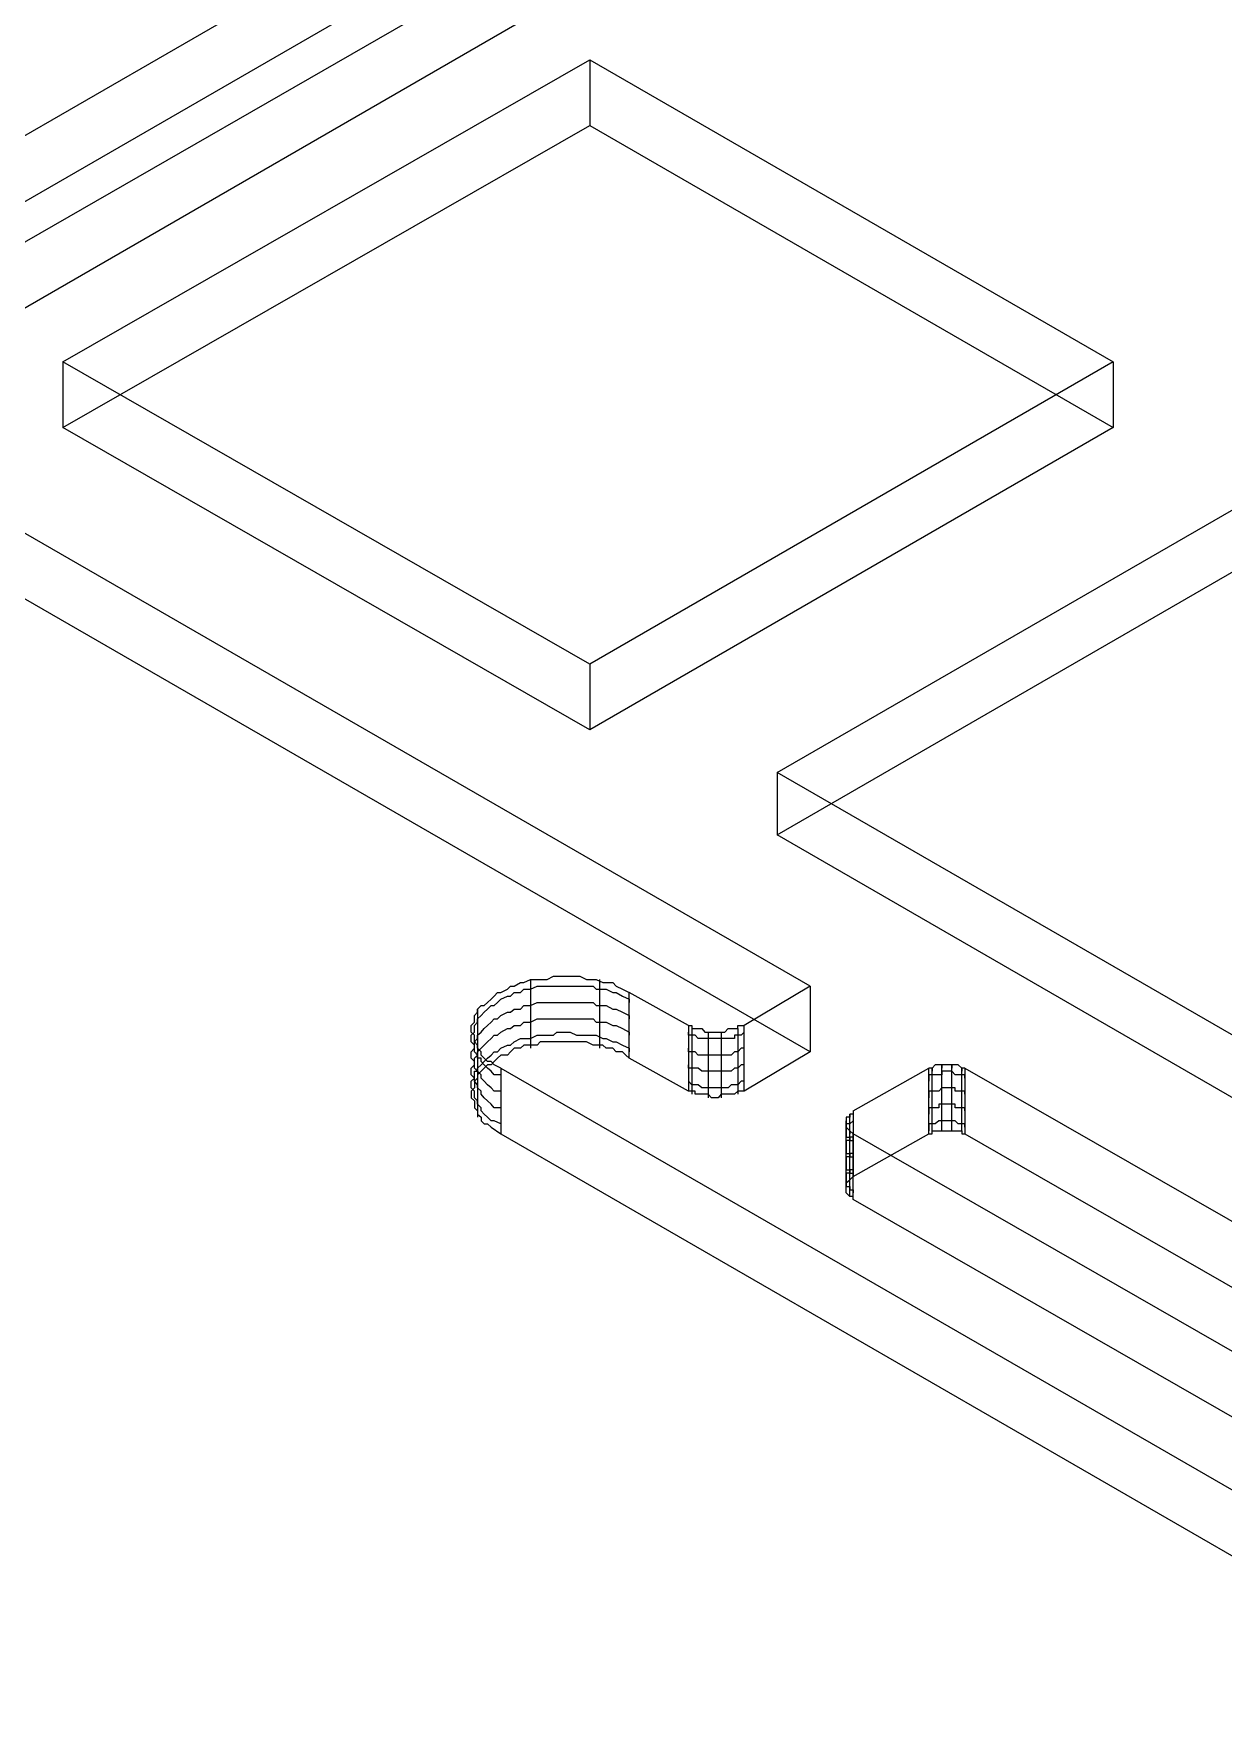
# Model space of a CAD drawing. Header units: millimetres. Extents: x 0 to 2112, y 8 to 1252.
# Drawn here: x 491.8 to 587.2, y 644.5 to 778.6 of the extents above; entities that cross this region are included whole.
import ezdxf

# ---------------------------------------------------------------- set-up
doc = ezdxf.new("R2010")
doc.units = ezdxf.units.MM
doc.layers.get('0').update_dxf_attribs({"linetype": 'CONTINUOUS'})

msp = doc.modelspace()

# ---------------------------------------------------------------- linework, layer by layer
at = {"color": 9}
for p, q in [((554.097, 702.19), (334.728, 828.626)), ((554.097, 702.19), (334.728, 828.626)), ((554.097, 696.93), (334.728, 823.366)), ((554.097, 696.93), (334.728, 823.366)), ((578.397, 820.748), (480.699, 764.374)), ((578.397, 820.748), (480.699, 764.374)), ((578.397, 815.456), (480.699, 759.086)), ((578.397, 815.456), (480.699, 759.086)), ((488.11, 760.162), (585.78, 816.257)), ((488.11, 760.162), (585.78, 816.257)), ((488.11, 754.87), (585.78, 811.241)), ((488.11, 754.87), (585.78, 811.241)), ((494.171, 752.253), (536.409, 776.471)), ((494.171, 752.253), (536.409, 776.471)), ((536.409, 776.471), (578.397, 752.253)), ((536.409, 776.471), (536.409, 771.208)), ((536.409, 776.471), (578.397, 752.253)), ((536.409, 776.471), (536.409, 771.208)), ((494.171, 746.989), (536.409, 771.208)), ((494.171, 746.989), (536.409, 771.208)), ((536.409, 771.208), (578.397, 746.989)), ((536.409, 771.208), (578.397, 746.989)), ((536.409, 728.006), (494.171, 752.253)), ((536.409, 728.006), (494.171, 752.253)), ((494.171, 752.253), (494.171, 746.989)), ((494.171, 752.253), (494.171, 746.989)), ((578.397, 752.253), (536.409, 728.006)), ((578.397, 752.253), (536.409, 728.006)), ((578.397, 752.253), (578.397, 746.989)), ((578.397, 752.253), (578.397, 746.989)), ((536.409, 722.746), (494.171, 746.989)), ((536.409, 722.746), (494.171, 746.989)), ((578.397, 746.989), (536.409, 722.746)), ((578.397, 746.989), (536.409, 722.746)), ((551.452, 719.328), (593.443, 743.546)), ((551.452, 719.328), (593.443, 743.546)), ((551.452, 714.315), (593.443, 738.558)), ((551.452, 714.315), (593.443, 738.558)), ((536.409, 728.006), (536.409, 722.746)), ((536.409, 728.006), (536.409, 722.746)), ((593.443, 695.082), (551.452, 719.328)), ((593.443, 695.082), (551.452, 719.328)), ((551.452, 719.328), (551.452, 714.315)), ((551.452, 719.328), (551.452, 714.315)), ((593.443, 690.069), (551.452, 714.315)), ((593.443, 690.069), (551.452, 714.315)), ((531.121, 702.465), (531.671, 702.716)), ((531.121, 702.465), (531.671, 702.716)), ((531.671, 702.716), (531.671, 697.452)), ((531.671, 702.716), (532.193, 702.716)), ((531.671, 702.716), (532.193, 702.716)), ((532.193, 702.716), (532.44, 702.716)), ((532.193, 702.716), (532.44, 702.716)), ((532.44, 702.716), (532.991, 702.716)), ((532.44, 702.716), (532.991, 702.716)), ((532.991, 702.716), (533.516, 702.991)), ((532.991, 702.716), (533.516, 702.991)), ((533.516, 702.991), (533.763, 702.991)), ((533.516, 702.991), (533.763, 702.991)), ((533.763, 702.991), (534.289, 702.991)), ((533.763, 702.991), (534.289, 702.991)), ((534.289, 702.991), (534.839, 702.991)), ((534.289, 702.991), (534.839, 702.991)), ((534.839, 702.991), (535.361, 702.991)), ((534.839, 702.991), (535.361, 702.991)), ((535.361, 702.991), (535.612, 702.991)), ((535.361, 702.991), (535.612, 702.991)), ((535.612, 702.991), (536.159, 702.716)), ((535.612, 702.991), (536.159, 702.716)), ((536.159, 702.716), (536.684, 702.716)), ((536.159, 702.716), (536.684, 702.716)), ((536.684, 702.716), (536.931, 702.716)), ((536.684, 702.716), (536.931, 702.716)), ((536.931, 702.716), (537.457, 702.465)), ((536.931, 702.716), (537.457, 702.465)), ((537.206, 702.716), (537.206, 697.452)), ((528.5, 701.146), (528.75, 701.393)), ((528.5, 701.146), (528.75, 701.393)), ((528.75, 701.393), (529.026, 701.668)), ((528.75, 701.393), (529.026, 701.668)), ((529.026, 701.668), (529.273, 701.668)), ((529.026, 701.668), (529.273, 701.668)), ((529.273, 701.668), (529.823, 701.943)), ((529.273, 701.668), (529.823, 701.943)), ((529.273, 701.146), (529.823, 701.393)), ((529.823, 701.943), (530.073, 702.19)), ((529.823, 701.943), (530.073, 702.19)), ((529.823, 701.393), (530.073, 701.393)), ((530.073, 702.19), (530.348, 702.19)), ((530.073, 702.19), (530.348, 702.19)), ((530.073, 701.393), (530.348, 701.668)), ((530.348, 702.19), (530.871, 702.465)), ((530.348, 702.19), (530.871, 702.465)), ((530.348, 701.668), (530.871, 701.668)), ((530.871, 702.465), (531.121, 702.465)), ((530.871, 702.465), (531.121, 702.465)), ((530.871, 701.668), (531.121, 701.943)), ((531.121, 701.943), (531.671, 701.943)), ((531.671, 701.943), (532.193, 702.19)), ((532.193, 702.19), (532.44, 702.19)), ((532.44, 702.19), (532.991, 702.19)), ((532.991, 702.19), (533.516, 702.19)), ((533.516, 702.19), (533.763, 702.19)), ((533.763, 702.19), (534.289, 702.19)), ((534.289, 702.19), (534.839, 702.19)), ((534.839, 702.19), (535.361, 702.19)), ((535.361, 702.19), (535.612, 702.19)), ((535.612, 702.19), (536.159, 702.19)), ((536.159, 702.19), (536.684, 702.19)), ((536.684, 702.19), (536.931, 701.943)), ((536.931, 701.943), (537.457, 701.943)), ((537.457, 702.465), (537.732, 702.465)), ((537.457, 702.465), (537.732, 702.465)), ((537.457, 701.943), (537.732, 701.943)), ((537.732, 702.465), (538.254, 702.465)), ((537.732, 702.465), (538.254, 702.465)), ((537.732, 701.943), (538.254, 701.668)), ((538.254, 702.465), (538.529, 702.19)), ((538.254, 702.465), (538.529, 702.19)), ((538.254, 701.668), (538.529, 701.668)), ((538.529, 702.19), (539.055, 701.943)), ((538.529, 702.19), (539.055, 701.943)), ((538.529, 701.668), (539.055, 701.393)), ((539.055, 701.943), (539.577, 701.668)), ((539.055, 701.943), (539.577, 701.668)), ((539.055, 701.393), (539.577, 701.146)), ((539.577, 696.405), (539.577, 701.668)), ((544.343, 699.022), (539.577, 701.668)), ((539.577, 696.405), (539.577, 701.668)), ((544.343, 699.022), (539.577, 701.668)), ((554.097, 702.19), (548.809, 699.022)), ((554.097, 702.19), (548.809, 699.022)), ((554.097, 702.19), (554.097, 696.93)), ((554.097, 702.19), (554.097, 696.93)), ((527.181, 699.823), (527.427, 700.098)), ((527.181, 699.823), (527.427, 700.098)), ((527.427, 700.345), (527.703, 700.62)), ((527.427, 700.345), (527.703, 700.62)), ((527.427, 700.345), (527.427, 695.082)), ((527.427, 700.098), (527.427, 700.345)), ((527.427, 700.098), (527.427, 700.345)), ((527.703, 700.62), (527.95, 700.62)), ((527.703, 700.62), (527.95, 700.62)), ((527.703, 699.823), (527.95, 700.098)), ((527.95, 700.62), (528.225, 700.867)), ((527.95, 700.62), (528.225, 700.867)), ((527.95, 700.098), (528.225, 700.345)), ((528.225, 700.867), (528.5, 701.146)), ((528.225, 700.867), (528.5, 701.146)), ((528.225, 700.345), (528.5, 700.62)), ((528.5, 700.62), (528.75, 700.62)), ((528.75, 700.62), (529.026, 700.867)), ((529.026, 700.867), (529.273, 701.146)), ((529.273, 699.823), (529.823, 700.098)), ((529.823, 700.098), (530.073, 700.098)), ((530.073, 700.098), (530.348, 700.345)), ((530.348, 700.345), (530.871, 700.345)), ((530.871, 700.345), (531.121, 700.62)), ((531.121, 700.62), (531.671, 700.62)), ((531.671, 700.62), (532.193, 700.867)), ((532.193, 700.867), (532.44, 700.867)), ((532.44, 700.867), (532.991, 700.867)), ((532.991, 700.867), (533.516, 700.867)), ((533.516, 700.867), (533.763, 700.867)), ((533.763, 700.867), (534.289, 700.867)), ((534.289, 700.867), (534.839, 700.867)), ((534.839, 700.867), (535.361, 700.867)), ((535.361, 700.867), (535.612, 700.867)), ((535.612, 700.867), (536.159, 700.867)), ((536.159, 700.867), (536.684, 700.867)), ((536.684, 700.867), (536.931, 700.62)), ((536.931, 700.62), (537.457, 700.62)), ((537.457, 700.62), (537.732, 700.62)), ((537.732, 700.62), (538.254, 700.345)), ((538.254, 700.345), (538.529, 700.345)), ((538.529, 700.345), (539.055, 700.098)), ((539.055, 700.098), (539.577, 699.823)), ((539.577, 701.146), (539.577, 700.867)), ((526.905, 699.022), (527.181, 699.297)), ((526.905, 699.022), (527.181, 699.297)), ((526.905, 698.775), (526.905, 699.022)), ((526.905, 698.775), (526.905, 699.022)), ((526.905, 698.5), (526.905, 698.775)), ((526.905, 698.5), (526.905, 698.775)), ((527.181, 699.572), (527.181, 699.823)), ((527.181, 699.572), (527.181, 699.823)), ((527.181, 699.297), (527.181, 699.572)), ((527.181, 699.297), (527.181, 699.572)), ((527.181, 699.022), (527.427, 699.297)), ((527.181, 698.775), (527.181, 699.022)), ((527.181, 698.5), (527.181, 698.775)), ((527.427, 699.572), (527.703, 699.823)), ((527.427, 699.297), (527.427, 699.572)), ((527.703, 698.5), (527.95, 698.775)), ((527.95, 698.775), (528.225, 699.022)), ((528.225, 699.022), (528.5, 699.297)), ((528.5, 699.297), (528.75, 699.572)), ((528.75, 699.572), (529.026, 699.572)), ((529.026, 699.572), (529.273, 699.823)), ((529.273, 698.5), (529.823, 698.775)), ((529.823, 698.775), (530.073, 698.775)), ((530.073, 698.775), (530.348, 699.022)), ((530.348, 699.022), (530.871, 699.022)), ((530.871, 699.022), (531.121, 699.297)), ((531.121, 699.297), (531.671, 699.297)), ((531.671, 699.297), (532.193, 699.572)), ((532.193, 699.572), (532.44, 699.572)), ((532.44, 699.572), (532.991, 699.572)), ((532.991, 699.572), (533.516, 699.572)), ((533.516, 699.572), (533.763, 699.572)), ((533.763, 699.572), (534.289, 699.572)), ((534.289, 699.572), (534.839, 699.572)), ((534.839, 699.572), (535.361, 699.572)), ((535.361, 699.572), (535.612, 699.572)), ((535.612, 699.572), (536.159, 699.572)), ((536.159, 699.572), (536.684, 699.572)), ((536.684, 699.572), (536.931, 699.297)), ((536.931, 699.297), (537.457, 699.297)), ((537.457, 699.297), (537.732, 699.297)), ((537.732, 699.297), (538.254, 699.022)), ((538.254, 699.022), (538.529, 699.022)), ((538.529, 699.022), (539.055, 698.775)), ((539.055, 698.775), (539.577, 698.5)), ((539.577, 699.823), (539.577, 699.572)), ((544.343, 699.022), (544.343, 693.759)), ((544.343, 699.022), (544.343, 699.022)), ((544.343, 699.022), (544.594, 699.022)), ((544.343, 699.022), (544.343, 693.759)), ((544.343, 699.022), (544.343, 699.022)), ((544.343, 699.022), (544.594, 699.022)), ((544.594, 699.022), (544.594, 698.775)), ((544.594, 699.022), (544.594, 698.775)), ((544.594, 698.775), (544.594, 693.759)), ((544.594, 698.775), (544.865, 698.775)), ((544.594, 698.775), (544.865, 698.775)), ((544.865, 698.775), (544.865, 698.775)), ((544.865, 698.775), (545.116, 698.775)), ((544.865, 698.775), (544.865, 698.775)), ((544.865, 698.775), (545.116, 698.775)), ((545.116, 698.775), (545.391, 698.775)), ((545.116, 698.775), (545.391, 698.775)), ((545.391, 698.775), (545.638, 698.5)), ((545.391, 698.775), (545.638, 698.5)), ((547.236, 698.5), (547.511, 698.775)), ((547.236, 698.5), (547.511, 698.775)), ((547.511, 698.775), (547.762, 698.775)), ((547.511, 698.775), (547.762, 698.775)), ((547.762, 698.775), (547.762, 698.775)), ((547.762, 698.775), (548.037, 698.775)), ((547.762, 698.775), (547.762, 698.775)), ((547.762, 698.775), (548.037, 698.775)), ((548.037, 698.775), (548.284, 698.775)), ((548.037, 698.775), (548.284, 698.775)), ((548.284, 698.775), (548.284, 699.022)), ((548.284, 699.022), (548.559, 699.022)), ((548.284, 698.775), (548.284, 699.022)), ((548.284, 699.022), (548.559, 699.022)), ((548.284, 698.775), (548.284, 693.759)), ((548.559, 699.022), (548.809, 699.022)), ((548.559, 699.022), (548.809, 699.022)), ((548.809, 693.759), (548.809, 699.022)), ((548.809, 693.759), (548.809, 699.022)), ((526.905, 698.25), (527.181, 698.5)), ((527.181, 698.25), (526.905, 698.5)), ((527.181, 698.25), (526.905, 698.5)), ((526.905, 697.974), (526.905, 698.25)), ((526.905, 697.727), (526.905, 697.974)), ((527.181, 697.452), (526.905, 697.727)), ((527.181, 697.974), (527.181, 698.25)), ((527.181, 697.974), (527.181, 698.25)), ((527.181, 697.727), (527.427, 697.974)), ((527.181, 697.727), (527.181, 697.974)), ((527.181, 697.727), (527.181, 697.974)), ((527.181, 697.452), (527.181, 697.727)), ((527.427, 697.452), (527.181, 697.727)), ((527.427, 697.452), (527.181, 697.727)), ((527.181, 697.205), (527.181, 697.452)), ((527.181, 697.205), (527.181, 697.452)), ((527.427, 698.25), (527.703, 698.5)), ((527.427, 697.974), (527.427, 698.25)), ((527.427, 697.205), (527.427, 697.452)), ((527.427, 697.205), (527.427, 697.452)), ((527.703, 697.205), (527.95, 697.452)), ((527.95, 697.452), (528.225, 697.727)), ((528.225, 697.727), (528.5, 697.974)), ((528.5, 697.974), (528.75, 698.25)), ((528.75, 698.25), (529.026, 698.25)), ((529.026, 698.25), (529.273, 698.5)), ((529.273, 697.205), (529.823, 697.452)), ((529.823, 697.452), (530.073, 697.452)), ((530.073, 697.452), (530.348, 697.727)), ((530.348, 697.727), (530.871, 697.974)), ((530.871, 697.974), (531.121, 697.974)), ((531.121, 697.452), (530.871, 697.205)), ((531.121, 697.452), (530.871, 697.205)), ((531.121, 697.974), (531.671, 697.974)), ((531.671, 697.452), (531.121, 697.452)), ((531.671, 697.452), (531.121, 697.452)), ((531.671, 697.974), (532.193, 698.25)), ((532.193, 697.452), (531.671, 697.452)), ((531.671, 697.452), (531.671, 697.205)), ((532.193, 697.452), (531.671, 697.452)), ((532.193, 698.25), (532.44, 698.25)), ((532.44, 697.727), (532.193, 697.452)), ((532.44, 697.727), (532.193, 697.452)), ((532.44, 698.25), (532.991, 698.25)), ((532.991, 697.727), (532.44, 697.727)), ((532.991, 697.727), (532.44, 697.727)), ((532.991, 698.25), (533.516, 698.25)), ((533.516, 697.727), (532.991, 697.727)), ((533.516, 697.727), (532.991, 697.727)), ((533.516, 698.25), (533.763, 698.5)), ((533.763, 697.727), (533.516, 697.727)), ((533.763, 697.727), (533.516, 697.727)), ((533.763, 698.5), (534.289, 698.5)), ((534.289, 697.727), (533.763, 697.727)), ((534.289, 697.727), (533.763, 697.727)), ((534.289, 698.5), (534.839, 698.5)), ((534.839, 697.727), (534.289, 697.727)), ((534.839, 697.727), (534.289, 697.727)), ((534.839, 698.5), (535.361, 698.25)), ((535.361, 697.727), (534.839, 697.727)), ((535.361, 697.727), (534.839, 697.727)), ((535.361, 698.25), (535.612, 698.25)), ((535.612, 697.727), (535.361, 697.727)), ((535.612, 697.727), (535.361, 697.727)), ((535.612, 698.25), (536.159, 698.25)), ((536.159, 697.727), (535.612, 697.727)), ((536.159, 697.727), (535.612, 697.727)), ((536.159, 698.25), (536.684, 698.25)), ((536.684, 697.452), (536.159, 697.727)), ((536.684, 697.452), (536.159, 697.727)), ((536.684, 698.25), (536.931, 698.25)), ((536.931, 697.452), (536.684, 697.452)), ((536.931, 697.452), (536.684, 697.452)), ((536.931, 698.25), (537.457, 697.974)), ((537.457, 697.452), (536.931, 697.452)), ((537.457, 697.452), (536.931, 697.452)), ((537.206, 697.452), (537.206, 697.205)), ((537.457, 697.974), (537.732, 697.974)), ((537.732, 697.205), (537.457, 697.452)), ((537.732, 697.205), (537.457, 697.452)), ((537.732, 697.974), (538.254, 697.727)), ((538.254, 697.727), (538.529, 697.727)), ((538.529, 697.727), (539.055, 697.452)), ((539.055, 697.452), (539.577, 697.205)), ((539.577, 698.5), (539.577, 698.25)), ((544.343, 698.25), (544.343, 698.5)), ((544.343, 698.5), (544.343, 698.25)), ((544.594, 698.25), (544.343, 698.25)), ((544.865, 698.25), (544.594, 698.25)), ((545.116, 697.974), (544.865, 698.25)), ((544.865, 698.25), (544.865, 698.25)), ((545.391, 697.974), (545.116, 697.974)), ((545.638, 697.974), (545.391, 697.974)), ((545.391, 697.974), (545.391, 697.974)), ((545.638, 698.5), (545.638, 698.5)), ((545.638, 698.5), (545.913, 698.5)), ((545.638, 698.5), (545.638, 698.5)), ((545.638, 698.5), (545.913, 698.5)), ((545.913, 697.974), (545.638, 697.974)), ((545.913, 698.5), (545.913, 693.512)), ((545.913, 698.5), (546.188, 698.5)), ((545.913, 698.5), (546.188, 698.5)), ((546.188, 697.974), (545.913, 697.974)), ((545.913, 697.974), (545.913, 697.974)), ((546.188, 698.5), (546.188, 698.5)), ((546.188, 698.5), (546.439, 698.5)), ((546.188, 698.5), (546.188, 698.5)), ((546.188, 698.5), (546.439, 698.5)), ((546.439, 697.974), (546.188, 697.974)), ((546.439, 698.5), (546.714, 698.5)), ((546.439, 698.5), (546.714, 698.5)), ((546.714, 697.974), (546.439, 697.974)), ((546.714, 698.5), (546.961, 698.5)), ((546.714, 698.5), (546.961, 698.5)), ((546.961, 697.974), (546.714, 697.974)), ((546.714, 697.974), (546.714, 697.974)), ((546.961, 698.5), (546.961, 693.512)), ((546.961, 698.5), (546.961, 698.5)), ((546.961, 698.5), (547.236, 698.5)), ((546.961, 698.5), (546.961, 698.5)), ((546.961, 698.5), (547.236, 698.5)), ((547.236, 697.974), (546.961, 697.974)), ((547.511, 697.974), (547.236, 697.974)), ((547.762, 697.974), (547.511, 697.974)), ((547.511, 697.974), (547.511, 697.974)), ((548.037, 697.974), (547.762, 697.974)), ((548.284, 698.25), (548.037, 698.25)), ((548.037, 698.25), (548.037, 697.974)), ((548.559, 698.25), (548.284, 698.25)), ((548.284, 698.25), (548.284, 698.25)), ((548.809, 698.5), (548.559, 698.25)), ((526.905, 696.93), (527.181, 697.205)), ((526.905, 696.655), (526.905, 696.93)), ((526.905, 696.405), (526.905, 696.655)), ((527.181, 696.129), (526.905, 696.405)), ((527.181, 696.93), (527.181, 697.205)), ((527.427, 696.655), (527.181, 696.93)), ((527.181, 696.405), (527.427, 696.655)), ((527.181, 696.129), (527.181, 696.405)), ((527.181, 695.882), (527.181, 696.129)), ((527.181, 695.882), (527.181, 696.129)), ((527.427, 696.93), (527.703, 697.205)), ((527.703, 696.93), (527.427, 697.205)), ((527.703, 696.93), (527.427, 697.205)), ((527.427, 696.93), (527.427, 691.914)), ((527.427, 696.655), (527.427, 696.93)), ((527.427, 696.405), (527.427, 696.655)), ((527.703, 696.405), (527.427, 696.405)), ((527.703, 696.655), (527.703, 696.93)), ((527.703, 696.655), (527.703, 696.93)), ((527.95, 696.405), (527.703, 696.655)), ((527.95, 696.405), (527.703, 696.655)), ((527.703, 696.129), (527.703, 696.405)), ((527.95, 695.882), (527.703, 696.129)), ((527.703, 695.882), (527.95, 696.129)), ((527.95, 696.129), (528.225, 696.405)), ((528.225, 696.129), (527.95, 696.405)), ((528.225, 696.129), (527.95, 696.405)), ((528.225, 696.405), (528.5, 696.655)), ((528.5, 696.129), (528.225, 696.129)), ((528.5, 696.129), (528.225, 696.129)), ((528.5, 696.655), (528.75, 696.93)), ((528.75, 696.129), (528.5, 695.882)), ((528.75, 695.882), (528.5, 696.129)), ((528.75, 696.129), (528.5, 695.882)), ((528.75, 695.882), (528.5, 696.129)), ((528.75, 696.93), (529.026, 696.93)), ((529.026, 696.405), (528.75, 696.129)), ((529.026, 696.405), (528.75, 696.129)), ((529.026, 696.93), (529.273, 697.205)), ((529.273, 696.655), (529.026, 696.405)), ((529.273, 696.655), (529.026, 696.405)), ((529.823, 696.655), (529.273, 696.655)), ((529.823, 696.655), (529.273, 696.655)), ((530.073, 696.93), (529.823, 696.655)), ((530.073, 696.93), (529.823, 696.655)), ((530.348, 697.205), (530.073, 696.93)), ((530.348, 697.205), (530.073, 696.93)), ((530.871, 697.205), (530.348, 697.205)), ((530.871, 697.205), (530.348, 697.205)), ((538.254, 697.205), (537.732, 697.205)), ((538.254, 697.205), (537.732, 697.205)), ((538.529, 696.93), (538.254, 697.205)), ((538.529, 696.93), (538.254, 697.205)), ((539.055, 696.93), (538.529, 696.93)), ((539.055, 696.93), (538.529, 696.93)), ((539.302, 696.655), (539.055, 696.93)), ((539.302, 696.655), (539.055, 696.93)), ((539.577, 696.405), (539.302, 696.655)), ((539.577, 696.405), (539.302, 696.655)), ((539.577, 697.205), (539.577, 696.93)), ((544.343, 693.759), (539.577, 696.405)), ((544.343, 693.759), (539.577, 696.405)), ((544.343, 696.93), (544.343, 697.205)), ((544.343, 697.205), (544.343, 696.93)), ((544.594, 696.93), (544.343, 696.93)), ((544.865, 696.93), (544.594, 696.93)), ((545.116, 696.655), (544.865, 696.93)), ((544.865, 696.93), (544.865, 696.93)), ((545.391, 696.655), (545.116, 696.655)), ((545.638, 696.655), (545.391, 696.655)), ((545.391, 696.655), (545.391, 696.655)), ((545.913, 696.655), (545.638, 696.655)), ((546.188, 696.655), (545.913, 696.655)), ((545.913, 696.655), (545.913, 696.655)), ((546.439, 696.655), (546.188, 696.655)), ((546.714, 696.655), (546.439, 696.655)), ((546.961, 696.655), (546.714, 696.655)), ((546.714, 696.655), (546.714, 696.655)), ((547.236, 696.655), (546.961, 696.655)), ((547.511, 696.655), (547.236, 696.655)), ((547.762, 696.655), (547.511, 696.655)), ((547.511, 696.655), (547.511, 696.655)), ((548.037, 696.93), (547.762, 696.655)), ((548.284, 696.93), (548.037, 696.93)), ((548.037, 696.93), (548.037, 696.93)), ((548.559, 697.205), (548.284, 696.93)), ((548.284, 696.93), (548.284, 696.93)), ((548.809, 697.205), (548.559, 697.205)), ((554.097, 696.93), (548.809, 693.759)), ((554.097, 696.93), (548.809, 693.759)), ((526.905, 695.607), (527.181, 695.882)), ((526.905, 695.357), (526.905, 695.607)), ((526.905, 695.082), (526.905, 695.357)), ((527.181, 694.806), (526.905, 695.082)), ((526.905, 694.559), (527.181, 694.806)), ((526.905, 694.284), (526.905, 694.559)), ((527.181, 695.607), (527.181, 695.882)), ((527.427, 695.357), (527.181, 695.607)), ((527.181, 695.082), (527.181, 695.357)), ((527.181, 695.357), (527.427, 695.357)), ((527.181, 694.806), (527.181, 695.082)), ((527.427, 694.806), (527.181, 694.559)), ((527.181, 694.559), (527.181, 694.806)), ((527.427, 694.806), (527.181, 694.559)), ((527.181, 694.559), (527.181, 694.284)), ((527.427, 694.284), (527.181, 694.559)), ((527.181, 694.559), (527.181, 694.559)), ((527.181, 694.559), (527.181, 694.284)), ((527.427, 695.607), (527.703, 695.882)), ((527.427, 695.357), (527.427, 695.607)), ((527.703, 695.357), (527.427, 695.082)), ((527.703, 695.082), (527.427, 695.357)), ((527.427, 695.357), (527.427, 695.357)), ((527.703, 695.357), (527.427, 695.082)), ((527.427, 695.082), (527.427, 694.806)), ((527.427, 695.082), (527.427, 694.806)), ((527.427, 695.082), (527.427, 694.806)), ((527.95, 695.607), (527.703, 695.357)), ((527.95, 695.607), (527.703, 695.357)), ((527.703, 694.806), (527.703, 695.082)), ((527.95, 694.559), (527.703, 694.806)), ((528.225, 695.882), (527.95, 695.607)), ((528.225, 695.607), (527.95, 695.882)), ((528.225, 695.882), (527.95, 695.607)), ((528.225, 694.284), (527.95, 694.559)), ((528.5, 695.882), (528.225, 695.882)), ((528.5, 695.882), (528.225, 695.882)), ((528.5, 695.357), (528.225, 695.607)), ((528.75, 695.082), (528.5, 695.357)), ((529.273, 695.607), (528.75, 695.882)), ((529.273, 695.607), (528.75, 695.882)), ((529.273, 695.082), (528.75, 695.082)), ((529.273, 695.607), (529.273, 690.344)), ((529.273, 695.607), (608.732, 649.788)), ((529.273, 695.607), (529.273, 690.344)), ((529.273, 695.607), (608.732, 649.788)), ((544.343, 695.607), (544.343, 695.882)), ((544.343, 695.882), (544.343, 695.607)), ((544.594, 695.607), (544.343, 695.607)), ((544.594, 694.284), (544.343, 694.559)), ((544.343, 694.559), (544.343, 694.559)), ((544.343, 694.559), (544.343, 694.284)), ((544.865, 695.607), (544.594, 695.607)), ((545.116, 695.607), (544.865, 695.607)), ((544.865, 695.607), (544.865, 695.607)), ((545.391, 695.357), (545.116, 695.607)), ((545.638, 695.357), (545.391, 695.357)), ((545.391, 695.357), (545.391, 695.357)), ((545.913, 695.357), (545.638, 695.357)), ((546.188, 695.357), (545.913, 695.357)), ((545.913, 695.357), (545.913, 695.357)), ((546.439, 695.357), (546.188, 695.357)), ((546.714, 695.357), (546.439, 695.357)), ((546.961, 695.357), (546.714, 695.357)), ((546.714, 695.357), (546.714, 695.357)), ((547.236, 695.357), (546.961, 695.357)), ((547.511, 695.357), (547.236, 695.357)), ((547.762, 695.357), (547.511, 695.357)), ((547.511, 695.357), (547.511, 695.357)), ((548.037, 695.607), (547.762, 695.357)), ((548.284, 695.607), (548.037, 695.607)), ((548.037, 695.607), (548.037, 695.607)), ((548.559, 695.882), (548.284, 695.607)), ((548.284, 695.607), (548.284, 695.607)), ((548.559, 694.559), (548.284, 694.284)), ((548.809, 695.882), (548.559, 695.882)), ((548.809, 694.559), (548.559, 694.559)), ((557.541, 692.189), (563.601, 695.607)), ((557.541, 692.189), (563.601, 695.607)), ((563.876, 695.607), (563.601, 695.607)), ((563.601, 695.607), (563.601, 695.607)), ((563.601, 690.344), (563.601, 695.607)), ((563.876, 695.607), (563.601, 695.607)), ((563.601, 695.607), (563.601, 695.607)), ((563.601, 690.344), (563.601, 695.607)), ((563.876, 695.082), (563.601, 695.082)), ((563.601, 695.082), (563.601, 694.806)), ((563.601, 694.806), (563.601, 694.559)), ((564.127, 695.882), (563.876, 695.607)), ((564.127, 695.882), (563.876, 695.607)), ((563.876, 695.607), (563.876, 695.607)), ((563.876, 690.591), (563.876, 695.607)), ((563.876, 695.607), (563.876, 695.357)), ((563.876, 695.607), (563.876, 695.607)), ((564.127, 695.082), (563.876, 695.082)), ((563.876, 695.082), (563.876, 695.082)), ((564.402, 695.882), (564.127, 695.882)), ((564.127, 695.882), (564.127, 695.882)), ((564.402, 695.882), (564.127, 695.882)), ((564.127, 695.882), (564.127, 695.882)), ((564.402, 695.082), (564.127, 695.082)), ((564.127, 695.082), (564.127, 695.082)), ((564.649, 695.882), (564.402, 695.882)), ((564.402, 695.882), (564.402, 695.882)), ((564.649, 695.882), (564.402, 695.882)), ((564.402, 695.882), (564.402, 695.882)), ((564.649, 695.082), (564.402, 695.082)), ((564.402, 695.082), (564.402, 695.082)), ((564.924, 695.882), (564.649, 695.882)), ((564.649, 695.882), (564.649, 695.882)), ((564.649, 690.591), (564.649, 695.882)), ((564.649, 695.882), (564.649, 695.607)), ((564.924, 695.882), (564.649, 695.882)), ((564.649, 695.882), (564.649, 695.882)), ((564.924, 695.357), (564.649, 695.357)), ((564.649, 695.357), (564.649, 695.082)), ((565.175, 695.882), (564.924, 695.882)), ((564.924, 695.882), (564.924, 695.882)), ((564.924, 695.882), (564.924, 695.882)), ((565.175, 695.882), (564.924, 695.882)), ((564.924, 695.882), (564.924, 695.882)), ((564.924, 695.882), (564.924, 695.882)), ((565.175, 695.357), (564.924, 695.357)), ((564.924, 695.357), (564.924, 695.357)), ((564.924, 695.357), (564.924, 695.357)), ((565.45, 695.882), (565.175, 695.882)), ((565.175, 695.882), (565.175, 695.882)), ((565.45, 695.882), (565.175, 695.882)), ((565.175, 695.882), (565.175, 695.882)), ((565.45, 695.357), (565.175, 695.357)), ((565.175, 695.357), (565.175, 695.357)), ((565.725, 695.882), (565.45, 695.882)), ((565.45, 695.882), (565.45, 695.882)), ((565.45, 690.591), (565.45, 695.882)), ((565.45, 695.882), (565.45, 695.607)), ((565.725, 695.882), (565.45, 695.882)), ((565.45, 695.882), (565.45, 695.882)), ((565.725, 695.082), (565.45, 695.357)), ((565.45, 695.357), (565.45, 695.357)), ((565.972, 695.882), (565.725, 695.882)), ((565.725, 695.882), (565.725, 695.882)), ((565.972, 695.882), (565.725, 695.882)), ((565.725, 695.882), (565.725, 695.882)), ((565.972, 695.082), (565.725, 695.082)), ((565.725, 695.082), (565.725, 695.082)), ((566.247, 695.607), (565.972, 695.882)), ((565.972, 695.882), (565.972, 695.882)), ((566.247, 695.607), (565.972, 695.882)), ((565.972, 695.882), (565.972, 695.882)), ((566.247, 695.082), (565.972, 695.082)), ((565.972, 695.082), (565.972, 695.082)), ((566.494, 695.607), (566.247, 695.607)), ((566.247, 695.607), (566.247, 695.607)), ((566.247, 690.591), (566.247, 695.607)), ((566.247, 695.607), (566.247, 695.357)), ((566.494, 695.607), (566.247, 695.607)), ((566.247, 695.607), (566.247, 695.607)), ((566.494, 695.082), (566.247, 695.082)), ((566.247, 695.082), (566.247, 695.082)), ((566.494, 695.607), (566.494, 695.607)), ((566.494, 695.607), (566.494, 695.607)), ((566.494, 695.607), (608.732, 671.389)), ((566.494, 695.607), (566.494, 695.607)), ((566.494, 695.607), (566.494, 695.607)), ((566.494, 695.607), (566.494, 690.344)), ((566.494, 695.607), (566.494, 690.344)), ((566.494, 695.607), (608.732, 671.389)), ((566.494, 694.806), (566.494, 695.082)), ((566.494, 694.806), (566.494, 694.806)), ((526.905, 694.034), (526.905, 694.284)), ((527.181, 694.034), (526.905, 693.759)), ((527.181, 693.759), (526.905, 694.034)), ((527.181, 694.034), (526.905, 693.759)), ((526.905, 693.759), (526.905, 693.512)), ((526.905, 693.759), (526.905, 693.512)), ((526.905, 693.512), (526.905, 693.237)), ((526.905, 693.512), (526.905, 693.237)), ((526.905, 693.237), (527.181, 692.99)), ((526.905, 693.237), (527.181, 692.99)), ((527.181, 694.284), (527.181, 694.034)), ((527.181, 694.284), (527.181, 694.034)), ((527.181, 693.512), (527.181, 693.759)), ((527.181, 693.237), (527.181, 693.512)), ((527.427, 692.99), (527.181, 693.237)), ((527.427, 694.034), (527.427, 694.284)), ((527.703, 693.759), (527.427, 694.034)), ((527.703, 693.512), (527.703, 693.759)), ((527.95, 693.237), (527.703, 693.512)), ((528.225, 692.99), (527.95, 693.237)), ((528.5, 694.034), (528.225, 694.284)), ((528.75, 693.759), (528.5, 694.034)), ((529.273, 693.759), (528.75, 693.759)), ((544.594, 693.759), (544.343, 693.759)), ((544.343, 693.759), (544.343, 693.759)), ((544.594, 693.759), (544.343, 693.759)), ((544.343, 693.759), (544.343, 693.759)), ((544.865, 694.284), (544.594, 694.284)), ((544.865, 693.759), (544.594, 693.759)), ((544.594, 693.759), (544.594, 693.512)), ((544.865, 693.759), (544.594, 693.759)), ((545.116, 694.284), (544.865, 694.284)), ((544.865, 694.284), (544.865, 694.284)), ((544.865, 693.512), (544.865, 693.759)), ((544.865, 693.512), (544.865, 693.759)), ((545.116, 693.512), (544.865, 693.512)), ((545.116, 693.512), (544.865, 693.512)), ((545.391, 694.034), (545.116, 694.284)), ((545.391, 693.512), (545.116, 693.512)), ((545.391, 693.512), (545.116, 693.512)), ((545.638, 694.034), (545.391, 694.034)), ((545.391, 694.034), (545.391, 694.034)), ((545.638, 693.512), (545.391, 693.512)), ((545.391, 693.512), (545.391, 693.512)), ((545.638, 693.512), (545.391, 693.512)), ((545.391, 693.512), (545.391, 693.512)), ((545.913, 694.034), (545.638, 694.034)), ((545.913, 693.512), (545.638, 693.512)), ((545.913, 693.512), (545.638, 693.512)), ((546.188, 694.034), (545.913, 694.034)), ((545.913, 694.034), (545.913, 694.034)), ((546.188, 693.237), (545.913, 693.512)), ((545.913, 693.512), (545.913, 693.512)), ((545.913, 693.512), (545.913, 693.237)), ((546.188, 693.237), (545.913, 693.512)), ((545.913, 693.512), (545.913, 693.512)), ((546.439, 694.034), (546.188, 694.034)), ((546.439, 693.237), (546.188, 693.237)), ((546.439, 693.237), (546.188, 693.237)), ((546.714, 694.034), (546.439, 694.034)), ((546.714, 693.237), (546.439, 693.237)), ((546.714, 693.237), (546.439, 693.237)), ((546.961, 694.034), (546.714, 694.034)), ((546.714, 694.034), (546.714, 694.034)), ((546.961, 693.512), (546.714, 693.237)), ((546.961, 693.512), (546.714, 693.237)), ((546.714, 693.237), (546.714, 693.237)), ((546.714, 693.237), (546.714, 693.237)), ((547.236, 694.034), (546.961, 694.034)), ((547.236, 693.512), (546.961, 693.512)), ((546.961, 693.512), (546.961, 693.237)), ((547.236, 693.512), (546.961, 693.512)), ((547.511, 694.034), (547.236, 694.034)), ((547.511, 693.512), (547.236, 693.512)), ((547.511, 693.512), (547.236, 693.512)), ((547.762, 694.284), (547.511, 694.034)), ((547.511, 694.034), (547.511, 694.034)), ((547.762, 693.512), (547.511, 693.512)), ((547.511, 693.512), (547.511, 693.512)), ((547.762, 693.512), (547.511, 693.512)), ((547.511, 693.512), (547.511, 693.512)), ((548.037, 694.284), (547.762, 694.284)), ((548.037, 693.512), (547.762, 693.512)), ((548.037, 693.512), (547.762, 693.512)), ((548.284, 694.284), (548.037, 694.284)), ((548.037, 694.284), (548.037, 694.284)), ((548.284, 693.759), (548.037, 693.512)), ((548.284, 693.759), (548.037, 693.512)), ((548.037, 693.512), (548.037, 693.512)), ((548.037, 693.512), (548.037, 693.512)), ((548.284, 694.284), (548.284, 694.284)), ((548.559, 693.759), (548.284, 693.759)), ((548.284, 693.759), (548.284, 693.759)), ((548.284, 693.759), (548.284, 693.512)), ((548.559, 693.759), (548.284, 693.759)), ((548.284, 693.759), (548.284, 693.759)), ((548.809, 693.759), (548.559, 693.759)), ((548.809, 693.759), (548.559, 693.759)), ((563.876, 693.759), (563.601, 693.759)), ((563.601, 693.759), (563.601, 693.512)), ((563.601, 693.512), (563.601, 693.237)), ((564.127, 693.759), (563.876, 693.759)), ((563.876, 693.759), (563.876, 693.759)), ((564.402, 693.759), (564.127, 693.759)), ((564.127, 693.759), (564.127, 693.759)), ((564.649, 694.034), (564.402, 693.759)), ((564.402, 693.759), (564.402, 693.759)), ((564.924, 694.034), (564.649, 694.034)), ((564.649, 694.034), (564.649, 694.034)), ((565.175, 694.034), (564.924, 694.034)), ((564.924, 694.034), (564.924, 694.034)), ((564.924, 694.034), (564.924, 694.034)), ((565.45, 694.034), (565.175, 694.034)), ((565.175, 694.034), (565.175, 694.034)), ((565.725, 694.034), (565.45, 694.034)), ((565.45, 694.034), (565.45, 694.034)), ((565.725, 693.759), (565.725, 694.034)), ((565.972, 693.759), (565.725, 693.759)), ((566.247, 693.759), (565.972, 693.759)), ((565.972, 693.759), (565.972, 693.759)), ((566.494, 693.759), (566.247, 693.759)), ((566.247, 693.759), (566.247, 693.759)), ((566.494, 693.512), (566.494, 693.759)), ((566.494, 693.759), (566.494, 693.759)), ((527.181, 692.99), (527.181, 692.714)), ((527.181, 692.99), (527.181, 692.714)), ((527.181, 692.714), (527.181, 692.439)), ((527.181, 692.714), (527.181, 692.439)), ((527.181, 692.439), (527.427, 692.189)), ((527.181, 692.439), (527.427, 692.189)), ((527.427, 692.714), (527.427, 692.99)), ((527.703, 692.439), (527.427, 692.714)), ((527.427, 692.189), (527.427, 691.914)), ((527.427, 692.189), (527.427, 691.914)), ((527.427, 691.914), (527.703, 691.667)), ((527.427, 691.914), (527.427, 691.667)), ((527.427, 691.914), (527.703, 691.667)), ((527.703, 692.189), (527.703, 692.439)), ((527.95, 691.914), (527.703, 692.189)), ((528.225, 691.667), (527.95, 691.914)), ((528.5, 692.714), (528.225, 692.99)), ((528.75, 692.439), (528.5, 692.714)), ((529.273, 692.439), (528.75, 692.439)), ((557.541, 691.914), (557.265, 691.914)), ((557.265, 691.914), (557.265, 691.914)), ((557.265, 691.914), (557.265, 691.667)), ((557.265, 686.65), (557.265, 691.914)), ((557.265, 691.914), (557.265, 691.667)), ((557.541, 691.914), (557.265, 691.914)), ((557.265, 691.914), (557.265, 691.914)), ((557.265, 691.914), (557.265, 691.667)), ((557.541, 692.189), (557.541, 691.914)), ((557.541, 692.189), (557.541, 686.929)), ((557.541, 692.189), (557.541, 691.914)), ((557.541, 692.189), (557.541, 686.929)), ((557.541, 691.914), (557.541, 691.914)), ((557.541, 691.914), (557.541, 691.914)), ((563.876, 692.439), (563.601, 692.439)), ((563.601, 692.439), (563.601, 692.189)), ((563.601, 692.189), (563.601, 691.914)), ((564.127, 692.439), (563.876, 692.439)), ((563.876, 692.439), (563.876, 692.439)), ((564.402, 692.439), (564.127, 692.439)), ((564.127, 692.439), (564.127, 692.439)), ((564.649, 692.714), (564.402, 692.714)), ((564.402, 692.714), (564.402, 692.439)), ((564.924, 692.714), (564.649, 692.714)), ((564.649, 692.714), (564.649, 692.714)), ((565.175, 692.714), (564.924, 692.714)), ((564.924, 692.714), (564.924, 692.714)), ((564.924, 692.714), (564.924, 692.714)), ((565.45, 692.714), (565.175, 692.714)), ((565.175, 692.714), (565.175, 692.714)), ((565.725, 692.714), (565.45, 692.714)), ((565.45, 692.714), (565.45, 692.714)), ((565.725, 692.439), (565.725, 692.714)), ((565.972, 692.439), (565.725, 692.439)), ((566.247, 692.439), (565.972, 692.439)), ((565.972, 692.439), (565.972, 692.439)), ((566.494, 692.439), (566.247, 692.439)), ((566.247, 692.439), (566.247, 692.439)), ((566.494, 692.189), (566.494, 692.439)), ((566.494, 692.439), (566.494, 692.439)), ((527.703, 691.667), (527.703, 691.392)), ((527.703, 691.667), (527.703, 691.392)), ((527.703, 691.392), (527.95, 691.141)), ((527.703, 691.392), (527.95, 691.141)), ((527.95, 691.141), (528.225, 691.141)), ((527.95, 691.141), (528.225, 691.141)), ((528.5, 691.392), (528.225, 691.667)), ((528.225, 691.141), (528.5, 690.866)), ((528.225, 691.141), (528.5, 690.866)), ((528.75, 691.392), (528.5, 691.392)), ((528.5, 690.866), (529.273, 690.344)), ((528.5, 690.866), (529.273, 690.344)), ((529.273, 691.141), (528.75, 691.392)), ((557.265, 691.667), (556.99, 691.667)), ((556.99, 691.667), (556.99, 691.667)), ((556.99, 691.667), (556.99, 691.667)), ((556.99, 691.667), (556.99, 691.392)), ((557.265, 691.667), (556.99, 691.667)), ((556.99, 691.667), (556.99, 691.667)), ((556.99, 691.667), (556.99, 691.667)), ((556.99, 691.667), (556.99, 691.392)), ((556.99, 691.392), (556.99, 691.392)), ((556.99, 691.392), (556.99, 691.392)), ((556.99, 691.392), (556.99, 691.392)), ((556.99, 691.392), (556.99, 691.141)), ((556.99, 686.128), (556.99, 691.392)), ((556.99, 691.392), (556.99, 691.141)), ((556.99, 691.392), (556.99, 691.392)), ((556.99, 691.392), (556.99, 691.392)), ((556.99, 691.392), (556.99, 691.392)), ((556.99, 691.392), (556.99, 691.141)), ((556.99, 691.141), (556.99, 691.141)), ((556.99, 691.141), (556.99, 691.141)), ((556.99, 691.141), (556.99, 690.866)), ((557.265, 691.141), (556.99, 691.141)), ((556.99, 691.141), (556.99, 690.866)), ((556.99, 691.141), (556.99, 691.141)), ((556.99, 691.141), (556.99, 691.141)), ((556.99, 691.141), (556.99, 690.866)), ((556.99, 690.866), (556.99, 690.866)), ((556.99, 690.866), (556.99, 690.866)), ((556.99, 690.866), (556.99, 690.866)), ((556.99, 690.866), (557.265, 690.591)), ((556.99, 685.853), (556.99, 690.866)), ((556.99, 690.866), (556.99, 690.591)), ((556.99, 690.866), (556.99, 690.866)), ((556.99, 690.866), (556.99, 690.866)), ((556.99, 690.866), (556.99, 690.866)), ((556.99, 690.866), (556.99, 690.591)), ((556.99, 690.866), (556.99, 690.866)), ((556.99, 690.866), (556.99, 690.866)), ((556.99, 690.866), (556.99, 690.866)), ((556.99, 690.866), (557.265, 690.591)), ((556.99, 690.591), (556.99, 690.591)), ((556.99, 690.591), (556.99, 690.591)), ((556.99, 690.591), (556.99, 690.344)), ((557.541, 691.392), (557.265, 691.141)), ((557.265, 691.141), (557.265, 691.141)), ((557.265, 691.141), (557.265, 691.141)), ((557.265, 690.591), (557.265, 690.591)), ((557.265, 690.591), (557.265, 690.591)), ((557.265, 690.591), (557.265, 690.591)), ((557.265, 690.591), (557.541, 690.344)), ((557.265, 685.327), (557.265, 690.591)), ((557.265, 690.591), (557.265, 690.344)), ((557.265, 690.591), (557.265, 690.591)), ((557.265, 690.591), (557.265, 690.591)), ((557.265, 690.591), (557.265, 690.591)), ((557.265, 690.591), (557.541, 690.344)), ((557.541, 691.392), (557.541, 691.392)), ((557.541, 691.392), (557.541, 691.392)), ((563.876, 691.141), (563.601, 691.141)), ((563.601, 691.141), (563.601, 690.866)), ((563.601, 690.866), (563.601, 690.591)), ((564.127, 691.141), (563.876, 691.141)), ((563.876, 691.141), (563.876, 691.141)), ((563.876, 690.344), (563.876, 690.591)), ((563.876, 690.591), (563.876, 690.591)), ((563.876, 690.591), (564.127, 690.591)), ((563.876, 690.344), (563.876, 690.591)), ((563.876, 690.591), (563.876, 690.591)), ((563.876, 690.591), (564.127, 690.591)), ((564.402, 691.392), (564.127, 691.141)), ((564.127, 691.141), (564.127, 691.141)), ((564.127, 690.591), (564.127, 690.591)), ((564.127, 690.591), (564.402, 690.591)), ((564.127, 690.591), (564.127, 690.591)), ((564.127, 690.591), (564.402, 690.591)), ((564.649, 691.392), (564.402, 691.392)), ((564.402, 691.392), (564.402, 691.392)), ((564.402, 690.591), (564.402, 690.591)), ((564.402, 690.591), (564.649, 690.591)), ((564.402, 690.591), (564.402, 690.591)), ((564.402, 690.591), (564.649, 690.591)), ((564.924, 691.392), (564.649, 691.392)), ((564.649, 691.392), (564.649, 691.392)), ((564.649, 690.591), (564.649, 690.591)), ((564.649, 690.591), (564.924, 690.591)), ((564.649, 690.591), (564.649, 690.591)), ((564.649, 690.591), (564.924, 690.591)), ((565.175, 691.392), (564.924, 691.392)), ((564.924, 691.392), (564.924, 691.392)), ((564.924, 691.392), (564.924, 691.392)), ((564.924, 690.591), (564.924, 690.591)), ((564.924, 690.591), (565.175, 690.591)), ((564.924, 690.591), (564.924, 690.591)), ((564.924, 690.591), (565.175, 690.591)), ((565.45, 691.392), (565.175, 691.392)), ((565.175, 691.392), (565.175, 691.392)), ((565.175, 690.591), (565.175, 690.591)), ((565.175, 690.591), (565.45, 690.591)), ((565.175, 690.591), (565.175, 690.591)), ((565.175, 690.591), (565.45, 690.591)), ((565.725, 691.392), (565.45, 691.392)), ((565.45, 691.392), (565.45, 691.392)), ((565.45, 690.591), (565.45, 690.591)), ((565.45, 690.591), (565.725, 690.591)), ((565.45, 690.591), (565.45, 690.591)), ((565.45, 690.591), (565.725, 690.591)), ((565.972, 691.141), (565.725, 691.392)), ((565.725, 691.392), (565.725, 691.392)), ((565.725, 690.591), (565.725, 690.591)), ((565.725, 690.591), (565.972, 690.591)), ((565.725, 690.591), (565.725, 690.591)), ((565.725, 690.591), (565.972, 690.591)), ((566.247, 691.141), (565.972, 691.141)), ((565.972, 691.141), (565.972, 691.141)), ((565.972, 690.591), (565.972, 690.591)), ((565.972, 690.591), (566.247, 690.591)), ((565.972, 690.591), (565.972, 690.591)), ((565.972, 690.591), (566.247, 690.591)), ((566.494, 691.141), (566.247, 691.141)), ((566.247, 691.141), (566.247, 691.141)), ((566.247, 690.591), (566.247, 690.591)), ((566.247, 690.591), (566.247, 690.344)), ((566.247, 690.591), (566.247, 690.591)), ((566.247, 690.591), (566.247, 690.344)), ((566.494, 690.866), (566.494, 691.141)), ((566.494, 691.141), (566.494, 691.141)), ((529.273, 690.344), (608.732, 644.497)), ((529.273, 690.344), (608.732, 644.497)), ((556.99, 690.344), (556.99, 690.344)), ((556.99, 690.344), (556.99, 690.344)), ((556.99, 690.344), (556.99, 690.344)), ((556.99, 690.344), (556.99, 690.069)), ((556.99, 690.069), (556.99, 690.069)), ((556.99, 690.069), (557.265, 690.069)), ((557.265, 689.818), (556.99, 689.818)), ((556.99, 689.818), (556.99, 689.818)), ((556.99, 689.818), (556.99, 689.543)), ((556.99, 689.543), (556.99, 689.543)), ((556.99, 689.543), (556.99, 689.543)), ((556.99, 689.543), (556.99, 689.296)), ((556.99, 689.296), (556.99, 689.296)), ((556.99, 689.296), (556.99, 689.296)), ((556.99, 689.296), (556.99, 689.296)), ((556.99, 689.296), (556.99, 689.021)), ((557.541, 690.069), (557.265, 690.069)), ((557.265, 690.069), (557.265, 689.818)), ((557.265, 690.069), (557.265, 690.069)), ((557.265, 690.069), (557.265, 689.818)), ((557.265, 689.818), (557.265, 689.818)), ((557.265, 689.818), (557.265, 689.818)), ((557.265, 689.818), (557.541, 689.818)), ((557.541, 686.929), (563.601, 690.344)), ((557.541, 690.344), (557.541, 690.344)), ((599.779, 666.097), (557.541, 690.344)), ((557.541, 686.929), (563.601, 690.344)), ((557.541, 685.08), (557.541, 690.344)), ((557.541, 690.344), (557.541, 690.344)), ((599.779, 666.097), (557.541, 690.344)), ((557.541, 685.08), (557.541, 690.344)), ((557.541, 690.069), (557.541, 690.069)), ((557.541, 690.069), (557.541, 690.069)), ((557.541, 689.818), (557.541, 689.818)), ((557.541, 689.818), (557.541, 689.543)), ((563.601, 690.344), (563.601, 690.344)), ((563.601, 690.344), (563.876, 690.344)), ((563.601, 690.344), (563.601, 690.344)), ((563.601, 690.344), (563.876, 690.344)), ((566.247, 690.344), (566.494, 690.344)), ((566.247, 690.344), (566.494, 690.344)), ((566.494, 690.344), (566.494, 690.344)), ((566.494, 690.344), (608.732, 666.097)), ((566.494, 690.344), (566.494, 690.344)), ((566.494, 690.344), (608.732, 666.097)), ((556.99, 689.021), (556.99, 689.021)), ((556.99, 689.021), (556.99, 689.021)), ((556.99, 689.021), (556.99, 688.774)), ((556.99, 688.774), (556.99, 688.774)), ((556.99, 688.774), (557.265, 688.774)), ((557.265, 688.499), (556.99, 688.499)), ((556.99, 688.499), (556.99, 688.499)), ((556.99, 688.499), (556.99, 688.224)), ((556.99, 688.224), (556.99, 688.224)), ((556.99, 688.224), (556.99, 688.224)), ((556.99, 688.224), (556.99, 687.973)), ((556.99, 687.973), (556.99, 687.973)), ((556.99, 687.973), (556.99, 687.973)), ((556.99, 687.973), (556.99, 687.973)), ((556.99, 687.973), (556.99, 687.698)), ((557.541, 688.774), (557.265, 688.774)), ((557.265, 688.774), (557.265, 688.499)), ((557.265, 688.774), (557.265, 688.774)), ((557.265, 688.774), (557.265, 688.499)), ((557.265, 688.499), (557.265, 688.499)), ((557.265, 688.499), (557.265, 688.499)), ((557.265, 688.499), (557.541, 688.499)), ((557.541, 688.774), (557.541, 688.774)), ((557.541, 688.774), (557.541, 688.774)), ((557.541, 688.499), (557.541, 688.499)), ((557.541, 688.499), (557.541, 688.224)), ((556.99, 687.698), (556.99, 687.698)), ((556.99, 687.698), (556.99, 687.698)), ((556.99, 687.698), (556.99, 687.698)), ((556.99, 687.698), (556.99, 687.451)), ((556.99, 687.451), (557.265, 687.451)), ((557.265, 687.176), (556.99, 687.176)), ((556.99, 687.176), (556.99, 687.176)), ((556.99, 687.176), (556.99, 686.929)), ((556.99, 686.929), (556.99, 686.929)), ((556.99, 686.929), (556.99, 686.929)), ((556.99, 686.929), (556.99, 686.929)), ((556.99, 686.929), (556.99, 686.65)), ((556.99, 686.403), (557.265, 686.65)), ((556.99, 686.65), (556.99, 686.65)), ((556.99, 686.65), (556.99, 686.65)), ((556.99, 686.65), (556.99, 686.403)), ((556.99, 686.403), (557.265, 686.65)), ((557.541, 687.451), (557.265, 687.451)), ((557.265, 687.451), (557.265, 687.176)), ((557.265, 687.451), (557.265, 687.451)), ((557.265, 687.451), (557.265, 687.176)), ((557.265, 687.176), (557.265, 687.176)), ((557.265, 687.176), (557.265, 687.176)), ((557.265, 687.176), (557.541, 687.176)), ((557.265, 686.65), (557.541, 686.929)), ((557.265, 686.65), (557.541, 686.929)), ((557.265, 686.65), (557.265, 686.65)), ((557.265, 686.65), (557.265, 686.65)), ((557.265, 686.65), (557.265, 686.65)), ((557.265, 686.65), (557.265, 686.65)), ((557.265, 686.65), (557.265, 686.65)), ((557.265, 686.65), (557.265, 686.65)), ((557.541, 687.451), (557.541, 687.451)), ((557.541, 687.451), (557.541, 687.451)), ((557.541, 687.176), (557.541, 687.176)), ((557.541, 687.176), (557.541, 686.929)), ((557.541, 686.929), (557.541, 686.929)), ((557.541, 686.929), (557.541, 686.929)), ((556.99, 686.128), (556.99, 686.403)), ((556.99, 686.403), (556.99, 686.403)), ((556.99, 686.403), (556.99, 686.403)), ((556.99, 686.403), (556.99, 686.403)), ((556.99, 686.403), (556.99, 686.403)), ((556.99, 686.403), (556.99, 686.403)), ((556.99, 686.403), (556.99, 686.403)), ((556.99, 686.403), (556.99, 686.128)), ((556.99, 686.128), (556.99, 686.403)), ((556.99, 686.403), (556.99, 686.403)), ((556.99, 686.403), (556.99, 686.403)), ((556.99, 686.403), (556.99, 686.403)), ((556.99, 685.853), (556.99, 686.128)), ((556.99, 686.128), (556.99, 686.128)), ((556.99, 686.128), (556.99, 686.128)), ((556.99, 686.128), (557.265, 686.128)), ((556.99, 685.853), (556.99, 686.128)), ((556.99, 686.128), (556.99, 686.128)), ((556.99, 686.128), (556.99, 686.128)), ((556.99, 685.606), (556.99, 685.853)), ((556.99, 685.853), (556.99, 685.853)), ((556.99, 685.853), (556.99, 685.853)), ((556.99, 685.853), (556.99, 685.853)), ((556.99, 685.606), (556.99, 685.853)), ((556.99, 685.853), (556.99, 685.853)), ((556.99, 685.853), (556.99, 685.853)), ((556.99, 685.853), (556.99, 685.853)), ((557.265, 685.327), (556.99, 685.606)), ((556.99, 685.606), (556.99, 685.606)), ((556.99, 685.606), (556.99, 685.606)), ((557.265, 685.327), (556.99, 685.606)), ((556.99, 685.606), (556.99, 685.606)), ((556.99, 685.606), (556.99, 685.606)), ((557.265, 686.128), (557.265, 686.128)), ((557.265, 686.128), (557.265, 686.128)), ((557.265, 686.128), (557.265, 685.853)), ((557.265, 685.853), (557.541, 685.853)), ((557.541, 685.327), (557.265, 685.327)), ((557.265, 685.327), (557.265, 685.327)), ((557.265, 685.327), (557.265, 685.327)), ((557.541, 685.327), (557.265, 685.327)), ((557.265, 685.327), (557.265, 685.327)), ((557.265, 685.327), (557.265, 685.327)), ((557.541, 685.853), (557.541, 685.853)), ((557.541, 685.853), (557.541, 685.606)), ((557.541, 685.08), (557.541, 685.327)), ((557.541, 685.327), (557.541, 685.327)), ((557.541, 685.08), (557.541, 685.327)), ((557.541, 685.327), (557.541, 685.327)), ((599.779, 660.834), (557.541, 685.08)), ((599.779, 660.834), (557.541, 685.08))]:
    msp.add_line(p, q, dxfattribs=at)

doc.saveas('drawing.dxf')
